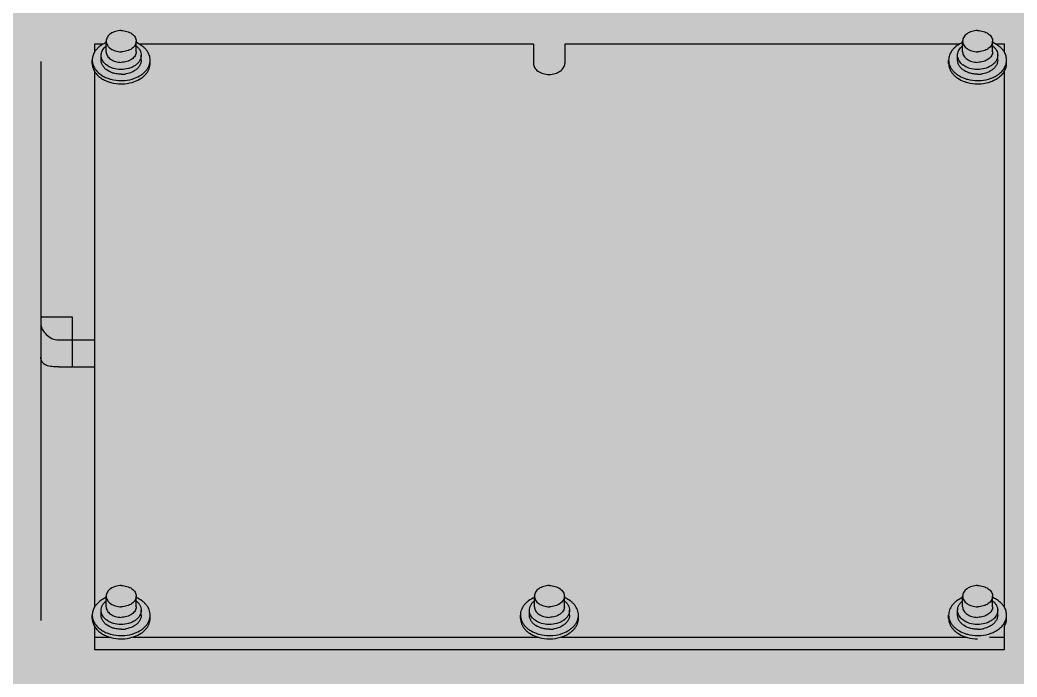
# Model space of a CAD drawing. Header units: millimetres. Extents: x -18489 to 17339, y -1599 to 10961.
# Drawn here: x -14620.48 to -14585.03, y 3066.96 to 3090.33 of the extents above; entities that cross this region are included whole.
import ezdxf

# ---------------------------------------------------------------- set-up
doc = ezdxf.new("R2010")
doc.units = ezdxf.units.MM
for name, color, linetype in [('188K-SM-03-F10-MECH-EQ-Y2257103$0$0 Xref', 8, 'Continuous'), ('188K-SM-03-F10-MECH-EQ-Y2257103$0$M-EQU-FOUNDATION', 8, 'Continuous'), ('188K-SM-03-F10-MECH-EQ-Y2257103$0$Micron CUP L10 HVAC EQU$0$M-MECH-EQU', 136, 'Continuous'), ('188K-SM-03-F10-MECH-EQ-Y2257103$0$Micron CUP L10 HVAC EQU$0$M-PHASE1 AREA', 252, 'Continuous')]:
    doc.layers.add(name, color=color, linetype=linetype)

# ---------------------------------------------------------------- blocks, each defined once
blk = doc.blocks.new('188K-SM-03-F10-MECH-EQ-Y2257103$0$Micron CUP L10 HVAC EQU$0$A$C0c53ceb0')
at = {"layer": '188K-SM-03-F10-MECH-EQ-Y2257103$0$Micron CUP L10 HVAC EQU$0$M-PHASE1 AREA'}
for p, q in [((15256.23178, 21720.51174), (15253.19667, 21720.51174)), ((15253.19667, 21720.51174), (15253.19667, 21717.62526)), ((15257.38326, 21717.82049), (15257.38326, 21721.58823)), ((15268.04003, 21717.82049), (15268.04003, 21721.58823)), ((15409.24228, 21720.51174), (15269.19151, 21720.51174)), ((15409.24228, 21720.51174), (15409.24228, 21713.69392)), ((15560.71103, 21720.51174), (15420.40652, 21720.51174)), ((15420.40652, 21720.51174), (15420.40652, 21713.69392)), ((15561.86251, 21717.82049), (15561.86251, 21721.58823)), ((15572.51928, 21717.82049), (15572.51928, 21721.58823)), ((15576.70587, 21720.51174), (15573.67076, 21720.51174)), ((15576.70587, 21717.62526), (15576.70587, 21720.51174)), ((15255.58175, 21714.86013), (15255.58175, 21716.56458)), ((15269.84153, 21714.86013), (15269.84153, 21716.56458)), ((15560.061, 21714.86013), (15560.061, 21716.56458)), ((15574.32078, 21714.86013), (15574.32078, 21716.56458)), ((15234.16671, 21714.41434), (15234.16671, 21515.61578)), ((15252.40375, 21713.69392), (15252.40375, 21714.86013)), ((15273.01953, 21713.69392), (15273.01953, 21714.86013)), ((15556.883, 21713.69392), (15556.883, 21714.86013)), ((15577.49878, 21713.69392), (15577.49878, 21714.86013)), ((15253.19667, 21710.9288), (15253.19667, 21520.26753)), ((15576.70587, 21520.26753), (15576.70587, 21710.9288)), ((15245.45782, 21623.44911), (15234.16671, 21623.44911)), ((15245.45782, 21605.72941), (15245.45782, 21623.44911)), ((15240.51003, 21615.32976), (15253.19667, 21615.32976)), ((15240.51003, 21605.72955), (15253.19667, 21605.72955)), ((15257.38326, 21520.46276), (15257.38326, 21524.2305)), ((15268.04003, 21520.46276), (15268.04003, 21524.2305)), ((15409.62288, 21520.46276), (15409.62288, 21524.2305)), ((15420.27965, 21520.46276), (15420.27965, 21524.2305)), ((15561.86251, 21520.46276), (15561.86251, 21524.2305)), ((15572.51928, 21520.46276), (15572.51928, 21524.2305)), ((15252.40375, 21516.33619), (15252.40375, 21517.5024)), ((15255.58175, 21517.5024), (15255.58175, 21519.20685)), ((15269.84153, 21517.5024), (15269.84153, 21519.20685)), ((15273.01953, 21516.33619), (15273.01953, 21517.5024)), ((15404.64338, 21516.33619), (15404.64338, 21517.5024)), ((15407.82138, 21517.5024), (15407.82138, 21519.20685)), ((15422.08116, 21517.5024), (15422.08116, 21519.20685)), ((15425.25916, 21516.33619), (15425.25916, 21517.5024)), ((15556.883, 21516.33619), (15556.883, 21517.5024)), ((15560.061, 21517.5024), (15560.061, 21519.20685)), ((15574.32078, 21517.5024), (15574.32078, 21519.20685)), ((15577.49878, 21516.33619), (15577.49878, 21517.5024)), ((15253.19667, 21513.57107), (15253.19667, 21505.21239)), ((15576.70587, 21505.21239), (15576.70587, 21513.57107)), ((15253.19667, 21509.6978), (15258.46102, 21509.6978)), ((15266.96227, 21509.6978), (15410.70064, 21509.6978)), ((15419.20189, 21509.6978), (15562.94027, 21509.6978)), ((15571.44152, 21509.6978), (15576.70587, 21509.6978)), ((15253.19667, 21505.21239), (15576.70587, 21505.21239))]:
    blk.add_line(p, q, dxfattribs=at)
for centre, radius, start, end in [((15261.89483, 21710.5293), 11.4928, 113.1588691, 116.1903204), ((15261.01761, 21715.33503), 5.84634, 128.528757, 133.6162458), ((15264.26386, 21715.16578), 6.06708, 49.7708212, 51.4191546), ((15263.51735, 21710.50269), 11.52164, 64.948865, 66.842348), ((15566.37407, 21710.5293), 11.4928, 113.1588691, 116.1903204), ((15565.49686, 21715.33503), 5.84634, 128.528757, 133.6162458), ((15568.74311, 21715.16578), 6.06708, 49.7708212, 51.4191546), ((15567.9966, 21710.50269), 11.52164, 64.948865, 66.842348), ((15260.78263, 21717.54479), 5.50374, 222.7749544, 226.8486984), ((15261.13143, 21717.92581), 6.02027, 226.9069085, 232.4938278), ((15264.18588, 21718.06039), 6.19155, 307.5258068, 308.9357053), ((15565.26188, 21717.54479), 5.50374, 222.7749544, 226.8486984), ((15565.61068, 21717.92581), 6.02027, 226.9069085, 232.4938278), ((15568.66513, 21718.06039), 6.19155, 307.5258068, 308.9357053), ((15262.71288, 21719.84892), 10.03038, 269.9929258, 276.1678883), ((15262.72994, 21719.68053), 9.86114, 276.1744783, 277.1800614), ((15262.74707, 21719.5528), 9.73227, 277.1739976, 280.0449696), ((15567.19213, 21719.84892), 10.03038, 269.9929258, 276.1678883), ((15567.20919, 21719.68053), 9.86114, 276.1744783, 277.1800614), ((15567.22632, 21719.5528), 9.73227, 277.1739976, 280.0449696), ((15260.78263, 21520.18706), 5.50374, 222.7749544, 226.8486984), ((15261.13143, 21520.56808), 6.02027, 226.9069085, 232.4938278), ((15264.18588, 21520.70266), 6.19155, 307.5258068, 308.9357053), ((15413.02225, 21520.18706), 5.50374, 222.7749544, 226.8486984), ((15413.37106, 21520.56808), 6.02027, 226.9069085, 232.4938278), ((15416.42551, 21520.70266), 6.19155, 307.5258068, 308.9357053), ((15565.66812, 21520.64049), 6.11268, 229.0033146, 232.4800237), ((15568.75266, 21520.59278), 6.05109, 307.5022766, 311.014385), ((15262.71288, 21522.49119), 10.03038, 269.9929258, 276.1678883), ((15262.72994, 21522.3228), 9.86114, 276.1744783, 277.1800614), ((15262.74707, 21522.19507), 9.73227, 277.1739976, 280.0449696), ((15414.95251, 21522.49119), 10.03038, 269.9929258, 276.1678883), ((15414.96956, 21522.3228), 9.86114, 276.1744783, 277.1800614), ((15414.98669, 21522.19507), 9.73227, 277.1739976, 280.0449696), ((15567.20388, 21522.31504), 9.85425, 269.9245055, 281.54312)]:
    blk.add_arc(centre, radius, start, end, dxfattribs=at)
for points, knots in [([(15262.71164, 21725.35597), (15262.02526, 21725.35597), (15261.00163, 21725.21783), (15259.75605, 21724.75204), (15258.94412, 21724.2866), (15258.27314, 21723.71647), (15257.76921, 21723.06039), (15257.45506, 21722.34193), (15257.38327, 21721.83561), (15257.38327, 21721.58823)], [0, 0, 0, 0, 0.286788988, 0.423950674, 0.553971236, 0.675795026, 0.789521273, 0.896637404, 1, 1, 1, 1]), ([(15262.71164, 21725.35597), (15263.39802, 21725.35597), (15264.42165, 21725.21783), (15265.66723, 21724.75204), (15266.47916, 21724.2866), (15267.15015, 21723.71647), (15267.65407, 21723.06039), (15267.96822, 21722.34193), (15268.04001, 21721.83561), (15268.04001, 21721.58823)], [0, 0, 0, 0, 0.286788988, 0.423950674, 0.553971236, 0.675795026, 0.789521273, 0.896637404, 1, 1, 1, 1]), ([(15567.19089, 21725.35597), (15566.50451, 21725.35597), (15565.48088, 21725.21783), (15564.2353, 21724.75204), (15563.42337, 21724.2866), (15562.75239, 21723.71647), (15562.24846, 21723.06039), (15561.93431, 21722.34193), (15561.86252, 21721.83561), (15561.86252, 21721.58823)], [0, 0, 0, 0, 0.286788988, 0.423950674, 0.553971236, 0.675795026, 0.789521273, 0.896637404, 1, 1, 1, 1]), ([(15567.19089, 21725.35597), (15567.87727, 21725.35597), (15568.9009, 21725.21783), (15570.14648, 21724.75204), (15570.95841, 21724.2866), (15571.6294, 21723.71647), (15572.13332, 21723.06039), (15572.44747, 21722.34193), (15572.51926, 21721.83561), (15572.51926, 21721.58823)], [0, 0, 0, 0, 0.286788988, 0.423950674, 0.553971236, 0.675795026, 0.789521273, 0.896637404, 1, 1, 1, 1]), ([(15256.82243, 21720.84217), (15256.42737, 21720.6477), (15255.67662, 21720.22145), (15254.66846, 21719.4583), (15253.82275, 21718.59985), (15253.36873, 21717.95978), (15253.17754, 21717.63081)], [0, 0, 0, 0, 0.268332212, 0.524486576, 0.768135983, 1, 1, 1, 1]), ([(15255.58177, 21716.56458), (15255.58177, 21716.83323), (15255.64417, 21717.37897), (15255.9204, 21718.16938), (15256.36992, 21718.91542), (15256.76532, 21719.35852), (15256.98466, 21719.56764)], [0, 0, 0, 0, 0.236860265, 0.479513031, 0.732801805, 1, 1, 1, 1]), ([(15257.38327, 21721.58823), (15257.38327, 21721.34085), (15257.45506, 21720.83454), (15257.76921, 21720.11608), (15258.27314, 21719.45999), (15258.94412, 21718.88986), (15259.75605, 21718.42443), (15261.00163, 21717.95863), (15262.02526, 21717.82049), (15262.71164, 21717.82049)], [0, 0, 0, 0, 0.103362596, 0.210478727, 0.324204974, 0.446028764, 0.576049326, 0.713211012, 1, 1, 1, 1]), ([(15268.04001, 21721.58823), (15268.04001, 21721.34085), (15267.96822, 21720.83454), (15267.65407, 21720.11608), (15267.15015, 21719.45999), (15266.47916, 21718.88986), (15265.66723, 21718.42443), (15264.42165, 21717.95863), (15263.39802, 21717.82049), (15262.71164, 21717.82049)], [0, 0, 0, 0, 0.103362596, 0.210478727, 0.324204974, 0.446028764, 0.576049326, 0.713211012, 1, 1, 1, 1]), ([(15268.18227, 21719.7978), (15268.43921, 21719.58041), (15268.90406, 21719.11482), (15269.43732, 21718.31398), (15269.76679, 21717.45517), (15269.84152, 21716.85781), (15269.84152, 21716.56458)], [0, 0, 0, 0, 0.269574381, 0.523491077, 0.765138928, 1, 1, 1, 1]), ([(15273.01953, 21714.86013), (15273.01953, 21715.16017), (15272.96627, 21715.76598), (15272.72874, 21716.65652), (15272.33789, 21717.51819), (15271.8007, 21718.33739), (15271.12595, 21719.10226), (15270.03653, 21720.05297), (15269.07613, 21720.62253), (15268.39592, 21720.94049)], [0, 0, 0, 0, 0.11174478, 0.225149291, 0.341705381, 0.462607147, 0.588678042, 0.720351669, 1, 1, 1, 1]), ([(15561.30168, 21720.84217), (15560.64869, 21720.52073), (15559.7285, 21719.95097), (15558.68771, 21719.01115), (15558.04383, 21718.25858), (15557.53183, 21717.45546), (15557.15967, 21716.61291), (15556.93366, 21715.74361), (15556.883, 21715.15284), (15556.883, 21714.86013)], [0, 0, 0, 0, 0.278914809, 0.410341784, 0.53631175, 0.65727955, 0.774063787, 0.887825769, 1, 1, 1, 1]), ([(15560.06102, 21716.56458), (15560.06102, 21716.83323), (15560.12342, 21717.37897), (15560.39965, 21718.16938), (15560.84917, 21718.91542), (15561.24457, 21719.35852), (15561.46391, 21719.56764)], [0, 0, 0, 0, 0.236860265, 0.479513031, 0.732801805, 1, 1, 1, 1]), ([(15561.86252, 21721.58823), (15561.86252, 21721.34085), (15561.93431, 21720.83454), (15562.24846, 21720.11608), (15562.75239, 21719.45999), (15563.42337, 21718.88986), (15564.2353, 21718.42443), (15565.48088, 21717.95863), (15566.50451, 21717.82049), (15567.19089, 21717.82049)], [0, 0, 0, 0, 0.103362596, 0.210478727, 0.324204974, 0.446028764, 0.576049326, 0.713211012, 1, 1, 1, 1]), ([(15572.51926, 21721.58823), (15572.51926, 21721.34085), (15572.44747, 21720.83454), (15572.13332, 21720.11608), (15571.6294, 21719.45999), (15570.95841, 21718.88986), (15570.14648, 21718.42443), (15568.9009, 21717.95863), (15567.87727, 21717.82049), (15567.19089, 21717.82049)], [0, 0, 0, 0, 0.103362596, 0.210478727, 0.324204974, 0.446028764, 0.576049326, 0.713211012, 1, 1, 1, 1]), ([(15572.66152, 21719.7978), (15572.91846, 21719.58041), (15573.38331, 21719.11482), (15573.91657, 21718.31398), (15574.24604, 21717.45517), (15574.32077, 21716.85781), (15574.32077, 21716.56458)], [0, 0, 0, 0, 0.269574381, 0.523491077, 0.765138928, 1, 1, 1, 1]), ([(15576.72499, 21717.63081), (15576.5256, 21717.9739), (15576.04875, 21718.64065), (15575.15575, 21719.5293), (15574.08838, 21720.31292), (15573.29341, 21720.74498), (15572.87517, 21720.94049)], [0, 0, 0, 0, 0.231166026, 0.474613239, 0.731045203, 1, 1, 1, 1]), ([(15253.17754, 21717.63081), (15253.05209, 21717.41496), (15252.8293, 21716.97329), (15252.58471, 21716.28072), (15252.4368, 21715.57409), (15252.40375, 21715.09716), (15252.40375, 21714.86013)], [0, 0, 0, 0, 0.257512723, 0.508724866, 0.755506666, 1, 1, 1, 1]), ([(15256.74274, 21713.80709), (15256.55952, 21714.00539), (15256.23037, 21714.42141), (15255.85956, 21715.10806), (15255.63281, 21715.82756), (15255.58177, 21716.32102), (15255.58177, 21716.56458)], [0, 0, 0, 0, 0.264767003, 0.517467871, 0.761153089, 1, 1, 1, 1]), ([(15257.38327, 21717.82049), (15257.38327, 21717.57311), (15257.45506, 21717.0668), (15257.76921, 21716.34834), (15258.27314, 21715.69225), (15258.94412, 21715.12212), (15259.75605, 21714.65669), (15261.00163, 21714.1909), (15262.02526, 21714.05276), (15262.71164, 21714.05276)], [0, 0, 0, 0, 0.103362596, 0.210478727, 0.324204974, 0.446028764, 0.576049326, 0.713211012, 1, 1, 1, 1]), ([(15268.04001, 21717.82049), (15268.04001, 21717.57311), (15267.96822, 21717.0668), (15267.65407, 21716.34834), (15267.15015, 21715.69225), (15266.47916, 21715.12212), (15265.66723, 21714.65669), (15264.42165, 21714.1909), (15263.39802, 21714.05276), (15262.71164, 21714.05276)], [0, 0, 0, 0, 0.103362596, 0.210478727, 0.324204974, 0.446028764, 0.576049326, 0.713211012, 1, 1, 1, 1]), ([(15269.84152, 21716.56458), (15269.84152, 21716.26173), (15269.76164, 21715.64406), (15269.41005, 21714.75882), (15268.8423, 21713.93753), (15268.34917, 21713.46424), (15268.07695, 21713.24428)], [0, 0, 0, 0, 0.234069694, 0.475329886, 0.729505668, 1, 1, 1, 1]), ([(15561.22199, 21713.80709), (15561.03877, 21714.00539), (15560.70962, 21714.42141), (15560.33881, 21715.10806), (15560.11206, 21715.82756), (15560.06102, 21716.32102), (15560.06102, 21716.56458)], [0, 0, 0, 0, 0.264767003, 0.517467871, 0.761153089, 1, 1, 1, 1]), ([(15561.86252, 21717.82049), (15561.86252, 21717.57311), (15561.93431, 21717.0668), (15562.24846, 21716.34834), (15562.75239, 21715.69225), (15563.42337, 21715.12212), (15564.2353, 21714.65669), (15565.48088, 21714.1909), (15566.50451, 21714.05276), (15567.19089, 21714.05276)], [0, 0, 0, 0, 0.103362596, 0.210478727, 0.324204974, 0.446028764, 0.576049326, 0.713211012, 1, 1, 1, 1]), ([(15572.51926, 21717.82049), (15572.51926, 21717.57311), (15572.44747, 21717.0668), (15572.13332, 21716.34834), (15571.6294, 21715.69225), (15570.95841, 21715.12212), (15570.14648, 21714.65669), (15568.9009, 21714.1909), (15567.87727, 21714.05276), (15567.19089, 21714.05276)], [0, 0, 0, 0, 0.103362596, 0.210478727, 0.324204974, 0.446028764, 0.576049326, 0.713211012, 1, 1, 1, 1]), ([(15574.32077, 21716.56458), (15574.32077, 21716.26173), (15574.24089, 21715.64406), (15573.8893, 21714.75882), (15573.32155, 21713.93753), (15572.82842, 21713.46424), (15572.5562, 21713.24428)], [0, 0, 0, 0, 0.234069694, 0.475329886, 0.729505668, 1, 1, 1, 1]), ([(15577.49878, 21714.86013), (15577.49878, 21715.09716), (15577.46573, 21715.57409), (15577.31783, 21716.28072), (15577.07323, 21716.97329), (15576.85044, 21717.41496), (15576.72499, 21717.63081)], [0, 0, 0, 0, 0.244493334, 0.491275134, 0.742487277, 1, 1, 1, 1]), ([(15252.40375, 21714.86013), (15252.40375, 21714.62309), (15252.4368, 21714.14617), (15252.58471, 21713.43953), (15252.8293, 21712.74697), (15253.05209, 21712.30529), (15253.17754, 21712.08944)], [0, 0, 0, 0, 0.244493334, 0.491275134, 0.742487277, 1, 1, 1, 1]), ([(15252.40375, 21713.69392), (15252.40375, 21713.45689), (15252.4368, 21712.97996), (15252.58471, 21712.27333), (15252.8293, 21711.58076), (15253.05209, 21711.13909), (15253.17754, 21710.92324)], [0, 0, 0, 0, 0.244493334, 0.491275134, 0.742487277, 1, 1, 1, 1]), ([(15257.93812, 21711.11522), (15257.58192, 21711.34225), (15256.93228, 21711.84496), (15256.17001, 21712.76296), (15255.6916, 21713.78251), (15255.58177, 21714.5071), (15255.58177, 21714.86013)], [0, 0, 0, 0, 0.27510598, 0.530746196, 0.770079369, 1, 1, 1, 1]), ([(15259.32343, 21712.12863), (15259.15191, 21712.19413), (15258.49918, 21712.46813), (15257.88182, 21712.83061), (15257.46601, 21713.15)], [0, 0, 0, 0, 0.259357224, 1, 1, 1, 1]), ([(15267.95727, 21713.15), (15267.82202, 21713.04611), (15267.24306, 21712.63776), (15266.60193, 21712.32037), (15266.09986, 21712.12863)], [0, 0, 0, 0, 0.24089007, 1, 1, 1, 1]), ([(15267.48043, 21708.39828), (15268.27931, 21708.69307), (15269.41659, 21709.2511), (15270.7228, 21710.2378), (15271.53656, 21711.05003), (15272.18794, 21711.93481), (15272.664, 21712.87676), (15272.95428, 21713.85796), (15273.01953, 21714.52864), (15273.01953, 21714.86013)], [0, 0, 0, 0, 0.282453329, 0.415182561, 0.541745185, 0.662447936, 0.77810747, 0.890044774, 1, 1, 1, 1]), ([(15267.48043, 21707.23207), (15268.27931, 21707.52686), (15269.41659, 21708.0849), (15270.7228, 21709.0716), (15271.53656, 21709.88383), (15272.18794, 21710.76861), (15272.664, 21711.71056), (15272.95428, 21712.69175), (15273.01953, 21713.36243), (15273.01953, 21713.69392)], [0, 0, 0, 0, 0.282453329, 0.415182561, 0.541745185, 0.662447936, 0.77810747, 0.890044774, 1, 1, 1, 1]), ([(15269.84152, 21714.86013), (15269.84152, 21714.5071), (15269.73169, 21713.78251), (15269.25327, 21712.76296), (15268.491, 21711.84496), (15267.84137, 21711.34225), (15267.48516, 21711.11522)], [0, 0, 0, 0, 0.229920631, 0.469253804, 0.72489402, 1, 1, 1, 1]), ([(15409.24228, 21713.69392), (15409.24228, 21713.17082), (15409.58197, 21712.04728), (15410.8827, 21710.76104), (15412.71101, 21709.93477), (15414.8244, 21709.64928), (15416.93779, 21709.93477), (15418.7661, 21710.76104), (15420.06683, 21712.04728), (15420.40652, 21713.17082), (15420.40652, 21713.69392)], [0, 0, 0, 0, 0.104746837, 0.222329114, 0.356016419, 0.5, 0.643983581, 0.777670886, 0.895253162, 1, 1, 1, 1]), ([(15556.883, 21714.86013), (15556.883, 21714.52864), (15556.94825, 21713.85796), (15557.23853, 21712.87676), (15557.7146, 21711.93481), (15558.36597, 21711.05003), (15559.17974, 21710.2378), (15560.48594, 21709.2511), (15561.62322, 21708.69307), (15562.4221, 21708.39828)], [0, 0, 0, 0, 0.109955226, 0.22189253, 0.337552064, 0.458254815, 0.584817439, 0.717546671, 1, 1, 1, 1]), ([(15556.883, 21713.69392), (15556.883, 21713.36243), (15556.94825, 21712.69175), (15557.23853, 21711.71056), (15557.7146, 21710.76861), (15558.36597, 21709.88383), (15559.17974, 21709.0716), (15560.48594, 21708.0849), (15561.62322, 21707.52686), (15562.4221, 21707.23207)], [0, 0, 0, 0, 0.109955226, 0.22189253, 0.337552064, 0.458254815, 0.584817439, 0.717546671, 1, 1, 1, 1]), ([(15562.41737, 21711.11522), (15562.06117, 21711.34225), (15561.41153, 21711.84496), (15560.64926, 21712.76296), (15560.17085, 21713.78251), (15560.06102, 21714.5071), (15560.06102, 21714.86013)], [0, 0, 0, 0, 0.27510598, 0.530746196, 0.770079369, 1, 1, 1, 1]), ([(15563.80268, 21712.12863), (15563.63116, 21712.19413), (15562.97843, 21712.46813), (15562.36107, 21712.83061), (15561.94526, 21713.15)], [0, 0, 0, 0, 0.259357224, 1, 1, 1, 1]), ([(15572.43652, 21713.15), (15572.30127, 21713.04611), (15571.72231, 21712.63776), (15571.08118, 21712.32037), (15570.5791, 21712.12863)], [0, 0, 0, 0, 0.24089007, 1, 1, 1, 1]), ([(15574.32077, 21714.86013), (15574.32077, 21714.5071), (15574.21094, 21713.78251), (15573.73252, 21712.76296), (15572.97025, 21711.84496), (15572.32062, 21711.34225), (15571.96441, 21711.11522)], [0, 0, 0, 0, 0.229920631, 0.469253804, 0.72489402, 1, 1, 1, 1]), ([(15576.72499, 21712.08944), (15576.85044, 21712.30529), (15577.07323, 21712.74697), (15577.31783, 21713.43953), (15577.46573, 21714.14617), (15577.49878, 21714.62309), (15577.49878, 21714.86013)], [0, 0, 0, 0, 0.257512723, 0.508724866, 0.755506666, 1, 1, 1, 1]), ([(15576.72499, 21710.92324), (15576.85044, 21711.13909), (15577.07323, 21711.58076), (15577.31783, 21712.27333), (15577.46573, 21712.97996), (15577.49878, 21713.45689), (15577.49878, 21713.69392)], [0, 0, 0, 0, 0.257512723, 0.508724866, 0.755506666, 1, 1, 1, 1]), ([(15253.17754, 21712.08944), (15253.41232, 21711.68547), (15253.99088, 21710.90444), (15255.09666, 21709.89282), (15256.42998, 21709.03447), (15257.42195, 21708.59049), (15257.94285, 21708.39828)], [0, 0, 0, 0, 0.228329103, 0.471045062, 0.728675928, 1, 1, 1, 1]), ([(15253.17754, 21710.92324), (15253.41232, 21710.51926), (15253.99088, 21709.73823), (15255.09666, 21708.72661), (15256.42998, 21707.86826), (15257.42195, 21707.42429), (15257.94285, 21707.23207)], [0, 0, 0, 0, 0.228329103, 0.471045062, 0.728675928, 1, 1, 1, 1]), ([(15260.47811, 21710.0723), (15260.24614, 21710.1264), (15259.36115, 21710.36872), (15258.51108, 21710.75005), (15257.93812, 21711.11522)], [0, 0, 0, 0, 0.25958004, 1, 1, 1, 1]), ([(15262.71164, 21711.52299), (15262.41792, 21711.52299), (15261.26803, 21711.57311), (15260.1241, 21711.82286), (15259.32343, 21712.12863)], [0, 0, 0, 0, 0.255236185, 1, 1, 1, 1]), ([(15262.71164, 21709.81854), (15262.52253, 21709.81854), (15261.7725, 21709.83967), (15261.02454, 21709.94484), (15260.47811, 21710.0723)], [0, 0, 0, 0, 0.252084477, 1, 1, 1, 1]), ([(15266.09986, 21712.12863), (15265.83754, 21712.02846), (15264.7423, 21711.67163), (15263.58175, 21711.52299), (15262.71164, 21711.52299)], [0, 0, 0, 0, 0.243974103, 1, 1, 1, 1]), ([(15267.48516, 21711.11522), (15267.26577, 21710.9754), (15266.31628, 21710.44311), (15265.25877, 21710.11398), (15264.44458, 21709.96972)], [0, 0, 0, 0, 0.239330495, 1, 1, 1, 1]), ([(15564.95736, 21710.0723), (15564.72539, 21710.1264), (15563.8404, 21710.36872), (15562.99032, 21710.75005), (15562.41737, 21711.11522)], [0, 0, 0, 0, 0.25958004, 1, 1, 1, 1]), ([(15567.19089, 21711.52299), (15566.89717, 21711.52299), (15565.74728, 21711.57311), (15564.60335, 21711.82286), (15563.80268, 21712.12863)], [0, 0, 0, 0, 0.255236185, 1, 1, 1, 1]), ([(15567.19089, 21709.81854), (15567.00178, 21709.81854), (15566.25175, 21709.83967), (15565.50379, 21709.94484), (15564.95736, 21710.0723)], [0, 0, 0, 0, 0.252084477, 1, 1, 1, 1]), ([(15570.5791, 21712.12863), (15570.31679, 21712.02846), (15569.22155, 21711.67163), (15568.061, 21711.52299), (15567.19089, 21711.52299)], [0, 0, 0, 0, 0.243974103, 1, 1, 1, 1]), ([(15571.96441, 21711.11522), (15571.74502, 21710.9754), (15570.79553, 21710.44311), (15569.73802, 21710.11398), (15568.92383, 21709.96972)], [0, 0, 0, 0, 0.239330495, 1, 1, 1, 1]), ([(15571.95968, 21708.39828), (15572.48058, 21708.59049), (15573.47255, 21709.03447), (15574.80588, 21709.89282), (15575.91166, 21710.90444), (15576.49021, 21711.68547), (15576.72499, 21712.08944)], [0, 0, 0, 0, 0.271324072, 0.528954938, 0.771670897, 1, 1, 1, 1]), ([(15571.95968, 21707.23207), (15572.48058, 21707.42429), (15573.47255, 21707.86826), (15574.80588, 21708.72661), (15575.91166, 21709.73823), (15576.49021, 21710.51926), (15576.72499, 21710.92324)], [0, 0, 0, 0, 0.271324072, 0.528954938, 0.771670897, 1, 1, 1, 1]), ([(15257.94285, 21708.39828), (15258.31371, 21708.26143), (15259.85813, 21707.77451), (15261.48888, 21707.57135), (15262.71164, 21707.57135)], [0, 0, 0, 0, 0.244303598, 1, 1, 1, 1]), ([(15257.94285, 21707.23207), (15258.31371, 21707.09522), (15259.85813, 21706.6083), (15261.48888, 21706.40514), (15262.71164, 21706.40514)], [0, 0, 0, 0, 0.244303598, 1, 1, 1, 1]), ([(15262.71164, 21707.57135), (15263.12415, 21707.57135), (15264.74091, 21707.63979), (15266.34955, 21707.98097), (15267.48043, 21708.39828)], [0, 0, 0, 0, 0.254957247, 1, 1, 1, 1]), ([(15262.71164, 21706.40514), (15263.12415, 21706.40514), (15264.74091, 21706.47359), (15266.34955, 21706.81476), (15267.48043, 21707.23207)], [0, 0, 0, 0, 0.254957247, 1, 1, 1, 1]), ([(15562.4221, 21708.39828), (15562.79296, 21708.26143), (15564.33738, 21707.77451), (15565.96813, 21707.57135), (15567.19089, 21707.57135)], [0, 0, 0, 0, 0.244303598, 1, 1, 1, 1]), ([(15562.4221, 21707.23207), (15562.79296, 21707.09522), (15564.33738, 21706.6083), (15565.96813, 21706.40514), (15567.19089, 21706.40514)], [0, 0, 0, 0, 0.244303598, 1, 1, 1, 1]), ([(15567.19089, 21707.57135), (15567.60339, 21707.57135), (15569.22016, 21707.63979), (15570.8288, 21707.98097), (15571.95968, 21708.39828)], [0, 0, 0, 0, 0.254957247, 1, 1, 1, 1]), ([(15567.19089, 21706.40514), (15567.60339, 21706.40514), (15569.22016, 21706.47359), (15570.8288, 21706.81476), (15571.95968, 21707.23207)], [0, 0, 0, 0, 0.254957247, 1, 1, 1, 1]), ([(15234.16671, 21620.79978), (15234.16671, 21620.21662), (15234.66239, 21618.90399), (15236.0167, 21617.20428), (15237.99995, 21615.75483), (15239.67284, 21615.32976), (15240.51003, 21615.32976)], [0, 0, 0, 0, 0.194431003, 0.446315186, 0.720873, 1, 1, 1, 1]), ([(15240.51003, 21605.72955), (15239.69423, 21605.72955), (15238.18648, 21605.78158), (15236.10218, 21606.15004), (15234.45259, 21607.32201), (15234.16671, 21608.60643), (15234.16671, 21609.23033)], [0, 0, 0, 0, 0.300006288, 0.55471551, 0.770561951, 1, 1, 1, 1]), ([(15262.71164, 21527.99824), (15262.02526, 21527.99824), (15261.00163, 21527.8601), (15259.75605, 21527.39431), (15258.94412, 21526.92887), (15258.27314, 21526.35874), (15257.76921, 21525.70266), (15257.45506, 21524.9842), (15257.38327, 21524.47788), (15257.38327, 21524.2305)], [0, 0, 0, 0, 0.286788988, 0.423950674, 0.553971236, 0.675795026, 0.789521273, 0.896637404, 1, 1, 1, 1]), ([(15262.71164, 21527.99824), (15263.39802, 21527.99824), (15264.42165, 21527.8601), (15265.66723, 21527.39431), (15266.47916, 21526.92887), (15267.15015, 21526.35874), (15267.65407, 21525.70266), (15267.96822, 21524.9842), (15268.04001, 21524.47788), (15268.04001, 21524.2305)], [0, 0, 0, 0, 0.286788988, 0.423950674, 0.553971236, 0.675795026, 0.789521273, 0.896637404, 1, 1, 1, 1]), ([(15414.95127, 21527.99824), (15414.26489, 21527.99824), (15413.24126, 21527.8601), (15411.99568, 21527.39431), (15411.18375, 21526.92887), (15410.51276, 21526.35874), (15410.00884, 21525.70266), (15409.69469, 21524.9842), (15409.6229, 21524.47788), (15409.6229, 21524.2305)], [0, 0, 0, 0, 0.286788988, 0.423950674, 0.553971236, 0.675795026, 0.789521273, 0.896637404, 1, 1, 1, 1]), ([(15414.95127, 21527.99824), (15415.63765, 21527.99824), (15416.66128, 21527.8601), (15417.90686, 21527.39431), (15418.71879, 21526.92887), (15419.38977, 21526.35874), (15419.8937, 21525.70266), (15420.20785, 21524.9842), (15420.27964, 21524.47788), (15420.27964, 21524.2305)], [0, 0, 0, 0, 0.286788988, 0.423950674, 0.553971236, 0.675795026, 0.789521273, 0.896637404, 1, 1, 1, 1]), ([(15567.19089, 21527.99824), (15566.50451, 21527.99824), (15565.48088, 21527.8601), (15564.2353, 21527.39431), (15563.42337, 21526.92887), (15562.75239, 21526.35874), (15562.24846, 21525.70266), (15561.93431, 21524.9842), (15561.86252, 21524.47788), (15561.86252, 21524.2305)], [0, 0, 0, 0, 0.286788988, 0.423950674, 0.553971236, 0.675795026, 0.789521273, 0.896637404, 1, 1, 1, 1]), ([(15567.19089, 21527.99824), (15567.87727, 21527.99824), (15568.9009, 21527.8601), (15570.14648, 21527.39431), (15570.95841, 21526.92887), (15571.6294, 21526.35874), (15572.13332, 21525.70266), (15572.44747, 21524.9842), (15572.51926, 21524.47788), (15572.51926, 21524.2305)], [0, 0, 0, 0, 0.286788988, 0.423950674, 0.553971236, 0.675795026, 0.789521273, 0.896637404, 1, 1, 1, 1]), ([(15257.37491, 21523.73826), (15256.91749, 21523.54253), (15256.04762, 21523.10331), (15254.87953, 21522.28822), (15253.90607, 21521.35069), (15253.39059, 21520.63967), (15253.17754, 21520.27308)], [0, 0, 0, 0, 0.269931631, 0.526826294, 0.769963352, 1, 1, 1, 1]), ([(15255.58177, 21519.20685), (15255.58177, 21519.51236), (15255.6631, 21520.13564), (15256.02091, 21521.02814), (15256.59835, 21521.85498), (15257.09939, 21522.33027), (15257.37588, 21522.55087)], [0, 0, 0, 0, 0.233850718, 0.475004706, 0.729253262, 1, 1, 1, 1]), ([(15257.38327, 21524.2305), (15257.38327, 21523.98312), (15257.45506, 21523.47681), (15257.76921, 21522.75835), (15258.27314, 21522.10226), (15258.94412, 21521.53213), (15259.75605, 21521.0667), (15261.00163, 21520.6009), (15262.02526, 21520.46276), (15262.71164, 21520.46276)], [0, 0, 0, 0, 0.103362596, 0.210478727, 0.324204974, 0.446028764, 0.576049326, 0.713211012, 1, 1, 1, 1]), ([(15268.04001, 21524.2305), (15268.04001, 21523.98312), (15267.96822, 21523.47681), (15267.65407, 21522.75835), (15267.15015, 21522.10226), (15266.47916, 21521.53213), (15265.66723, 21521.0667), (15264.42165, 21520.6009), (15263.39802, 21520.46276), (15262.71164, 21520.46276)], [0, 0, 0, 0, 0.103362596, 0.210478727, 0.324204974, 0.446028764, 0.576049326, 0.713211012, 1, 1, 1, 1]), ([(15268.04741, 21522.55087), (15268.3239, 21522.33027), (15268.82493, 21521.85498), (15269.40237, 21521.02814), (15269.76019, 21520.13564), (15269.84152, 21519.51236), (15269.84152, 21519.20685)], [0, 0, 0, 0, 0.270746738, 0.524995294, 0.766149282, 1, 1, 1, 1]), ([(15273.01953, 21517.5024), (15273.01953, 21517.8146), (15272.96178, 21518.44547), (15272.70449, 21519.37117), (15272.28162, 21520.26425), (15271.70141, 21521.1095), (15270.9741, 21521.89377), (15269.80228, 21522.86049), (15268.77422, 21523.42768), (15268.04837, 21523.73826)], [0, 0, 0, 0, 0.111041272, 0.223864441, 0.340057107, 0.460865279, 0.587115231, 0.719198405, 1, 1, 1, 1]), ([(15409.61454, 21523.73826), (15408.88869, 21523.42768), (15407.86063, 21522.86049), (15406.68881, 21521.89377), (15405.9615, 21521.1095), (15405.38129, 21520.26425), (15404.95842, 21519.37117), (15404.70113, 21518.44547), (15404.64338, 21517.8146), (15404.64338, 21517.5024)], [0, 0, 0, 0, 0.280801595, 0.412884769, 0.539134721, 0.659942893, 0.776135559, 0.888958728, 1, 1, 1, 1]), ([(15407.82139, 21519.20685), (15407.82139, 21519.51236), (15407.90272, 21520.13564), (15408.26054, 21521.02814), (15408.83798, 21521.85498), (15409.33901, 21522.33027), (15409.6155, 21522.55087)], [0, 0, 0, 0, 0.233850718, 0.475004706, 0.729253262, 1, 1, 1, 1]), ([(15409.6229, 21524.2305), (15409.6229, 21523.98312), (15409.69469, 21523.47681), (15410.00884, 21522.75835), (15410.51276, 21522.10226), (15411.18375, 21521.53213), (15411.99568, 21521.0667), (15413.24126, 21520.6009), (15414.26489, 21520.46276), (15414.95127, 21520.46276)], [0, 0, 0, 0, 0.103362596, 0.210478727, 0.324204974, 0.446028764, 0.576049326, 0.713211012, 1, 1, 1, 1]), ([(15420.27964, 21524.2305), (15420.27964, 21523.98312), (15420.20785, 21523.47681), (15419.8937, 21522.75835), (15419.38977, 21522.10226), (15418.71879, 21521.53213), (15417.90686, 21521.0667), (15416.66128, 21520.6009), (15415.63765, 21520.46276), (15414.95127, 21520.46276)], [0, 0, 0, 0, 0.103362596, 0.210478727, 0.324204974, 0.446028764, 0.576049326, 0.713211012, 1, 1, 1, 1]), ([(15420.28703, 21522.55087), (15420.56352, 21522.33027), (15421.06456, 21521.85498), (15421.642, 21521.02814), (15421.99981, 21520.13564), (15422.08114, 21519.51236), (15422.08114, 21519.20685)], [0, 0, 0, 0, 0.270746738, 0.524995294, 0.766149282, 1, 1, 1, 1]), ([(15425.25916, 21517.5024), (15425.25916, 21517.8146), (15425.20141, 21518.44547), (15424.94411, 21519.37117), (15424.52125, 21520.26425), (15423.94104, 21521.1095), (15423.21373, 21521.89377), (15422.0419, 21522.86049), (15421.01384, 21523.42768), (15420.288, 21523.73826)], [0, 0, 0, 0, 0.111041272, 0.223864441, 0.340057107, 0.460865279, 0.587115231, 0.719198405, 1, 1, 1, 1]), ([(15561.85416, 21523.73826), (15561.12832, 21523.42768), (15560.10026, 21522.86049), (15558.92843, 21521.89377), (15558.20112, 21521.1095), (15557.62091, 21520.26425), (15557.19805, 21519.37117), (15556.94075, 21518.44547), (15556.883, 21517.8146), (15556.883, 21517.5024)], [0, 0, 0, 0, 0.280801595, 0.412884769, 0.539134721, 0.659942893, 0.776135559, 0.888958728, 1, 1, 1, 1]), ([(15560.06102, 21519.20685), (15560.06102, 21519.51236), (15560.14235, 21520.13564), (15560.50016, 21521.02814), (15561.0776, 21521.85498), (15561.57864, 21522.33027), (15561.85513, 21522.55087)], [0, 0, 0, 0, 0.233850718, 0.475004706, 0.729253262, 1, 1, 1, 1]), ([(15561.86252, 21524.2305), (15561.86252, 21523.98312), (15561.93431, 21523.47681), (15562.24846, 21522.75835), (15562.75239, 21522.10226), (15563.42337, 21521.53213), (15564.2353, 21521.0667), (15565.48088, 21520.6009), (15566.50451, 21520.46276), (15567.19089, 21520.46276)], [0, 0, 0, 0, 0.103362596, 0.210478727, 0.324204974, 0.446028764, 0.576049326, 0.713211012, 1, 1, 1, 1]), ([(15572.51926, 21524.2305), (15572.51926, 21523.98312), (15572.44747, 21523.47681), (15572.13332, 21522.75835), (15571.6294, 21522.10226), (15570.95841, 21521.53213), (15570.14648, 21521.0667), (15568.9009, 21520.6009), (15567.87727, 21520.46276), (15567.19089, 21520.46276)], [0, 0, 0, 0, 0.103362596, 0.210478727, 0.324204974, 0.446028764, 0.576049326, 0.713211012, 1, 1, 1, 1]), ([(15572.52666, 21522.55087), (15572.80315, 21522.33027), (15573.30418, 21521.85498), (15573.88162, 21521.02814), (15574.23944, 21520.13564), (15574.32077, 21519.51236), (15574.32077, 21519.20685)], [0, 0, 0, 0, 0.270746738, 0.524995294, 0.766149282, 1, 1, 1, 1]), ([(15576.72499, 21520.27308), (15576.51194, 21520.63967), (15575.99647, 21521.35069), (15575.023, 21522.28822), (15573.85492, 21523.10331), (15572.98504, 21523.54253), (15572.52762, 21523.73826)], [0, 0, 0, 0, 0.230036648, 0.473173706, 0.730068369, 1, 1, 1, 1]), ([(15253.17754, 21520.27308), (15253.05209, 21520.05723), (15252.8293, 21519.61556), (15252.58471, 21518.92299), (15252.4368, 21518.21636), (15252.40375, 21517.73943), (15252.40375, 21517.5024)], [0, 0, 0, 0, 0.257512723, 0.508724866, 0.755506666, 1, 1, 1, 1]), ([(15252.40375, 21517.5024), (15252.40375, 21517.26536), (15252.4368, 21516.78844), (15252.58471, 21516.0818), (15252.8293, 21515.38924), (15253.05209, 21514.94756), (15253.17754, 21514.73171)], [0, 0, 0, 0, 0.244493334, 0.491275134, 0.742487277, 1, 1, 1, 1]), ([(15256.74274, 21516.44936), (15256.55952, 21516.64766), (15256.23037, 21517.06368), (15255.85956, 21517.75033), (15255.63281, 21518.46983), (15255.58177, 21518.96329), (15255.58177, 21519.20685)], [0, 0, 0, 0, 0.264767003, 0.517467871, 0.761153089, 1, 1, 1, 1]), ([(15257.93812, 21513.75749), (15257.58192, 21513.98452), (15256.93228, 21514.48723), (15256.17001, 21515.40523), (15255.6916, 21516.42478), (15255.58177, 21517.14938), (15255.58177, 21517.5024)], [0, 0, 0, 0, 0.27510598, 0.530746196, 0.770079369, 1, 1, 1, 1]), ([(15257.38327, 21520.46276), (15257.38327, 21520.21538), (15257.45506, 21519.70907), (15257.76921, 21518.99061), (15258.27314, 21518.33452), (15258.94412, 21517.76439), (15259.75605, 21517.29896), (15261.00163, 21516.83317), (15262.02526, 21516.69503), (15262.71164, 21516.69503)], [0, 0, 0, 0, 0.103362596, 0.210478727, 0.324204974, 0.446028764, 0.576049326, 0.713211012, 1, 1, 1, 1]), ([(15268.04001, 21520.46276), (15268.04001, 21520.21538), (15267.96822, 21519.70907), (15267.65407, 21518.99061), (15267.15015, 21518.33452), (15266.47916, 21517.76439), (15265.66723, 21517.29896), (15264.42165, 21516.83317), (15263.39802, 21516.69503), (15262.71164, 21516.69503)], [0, 0, 0, 0, 0.103362596, 0.210478727, 0.324204974, 0.446028764, 0.576049326, 0.713211012, 1, 1, 1, 1]), ([(15267.48043, 21511.04055), (15268.27931, 21511.33534), (15269.41659, 21511.89337), (15270.7228, 21512.88007), (15271.53656, 21513.6923), (15272.18794, 21514.57708), (15272.664, 21515.51903), (15272.95428, 21516.50023), (15273.01953, 21517.17091), (15273.01953, 21517.5024)], [0, 0, 0, 0, 0.282453329, 0.415182561, 0.541745185, 0.662447936, 0.77810747, 0.890044774, 1, 1, 1, 1]), ([(15269.84152, 21517.5024), (15269.84152, 21517.14938), (15269.73169, 21516.42478), (15269.25327, 21515.40523), (15268.491, 21514.48723), (15267.84137, 21513.98452), (15267.48516, 21513.75749)], [0, 0, 0, 0, 0.229920631, 0.469253804, 0.72489402, 1, 1, 1, 1]), ([(15269.84152, 21519.20685), (15269.84152, 21518.904), (15269.76164, 21518.28633), (15269.41005, 21517.40109), (15268.8423, 21516.5798), (15268.34917, 21516.10651), (15268.07695, 21515.88655)], [0, 0, 0, 0, 0.234069694, 0.475329886, 0.729505668, 1, 1, 1, 1]), ([(15404.64338, 21517.5024), (15404.64338, 21517.17091), (15404.70863, 21516.50023), (15404.99891, 21515.51903), (15405.47497, 21514.57708), (15406.12635, 21513.6923), (15406.94011, 21512.88007), (15408.24632, 21511.89337), (15409.3836, 21511.33534), (15410.18248, 21511.04055)], [0, 0, 0, 0, 0.109955226, 0.22189253, 0.337552064, 0.458254815, 0.584817439, 0.717546671, 1, 1, 1, 1]), ([(15408.98236, 21516.44936), (15408.79914, 21516.64766), (15408.47, 21517.06368), (15408.09919, 21517.75033), (15407.87244, 21518.46983), (15407.82139, 21518.96329), (15407.82139, 21519.20685)], [0, 0, 0, 0, 0.264767003, 0.517467871, 0.761153089, 1, 1, 1, 1]), ([(15410.17775, 21513.75749), (15409.82154, 21513.98452), (15409.17191, 21514.48723), (15408.40964, 21515.40523), (15407.93122, 21516.42478), (15407.82139, 21517.14938), (15407.82139, 21517.5024)], [0, 0, 0, 0, 0.27510598, 0.530746196, 0.770079369, 1, 1, 1, 1]), ([(15409.6229, 21520.46276), (15409.6229, 21520.21538), (15409.69469, 21519.70907), (15410.00884, 21518.99061), (15410.51276, 21518.33452), (15411.18375, 21517.76439), (15411.99568, 21517.29896), (15413.24126, 21516.83317), (15414.26489, 21516.69503), (15414.95127, 21516.69503)], [0, 0, 0, 0, 0.103362596, 0.210478727, 0.324204974, 0.446028764, 0.576049326, 0.713211012, 1, 1, 1, 1]), ([(15420.27964, 21520.46276), (15420.27964, 21520.21538), (15420.20785, 21519.70907), (15419.8937, 21518.99061), (15419.38977, 21518.33452), (15418.71879, 21517.76439), (15417.90686, 21517.29896), (15416.66128, 21516.83317), (15415.63765, 21516.69503), (15414.95127, 21516.69503)], [0, 0, 0, 0, 0.103362596, 0.210478727, 0.324204974, 0.446028764, 0.576049326, 0.713211012, 1, 1, 1, 1]), ([(15419.72006, 21511.04055), (15420.51894, 21511.33534), (15421.65622, 21511.89337), (15422.96242, 21512.88007), (15423.77619, 21513.6923), (15424.42756, 21514.57708), (15424.90363, 21515.51903), (15425.19391, 21516.50023), (15425.25916, 21517.17091), (15425.25916, 21517.5024)], [0, 0, 0, 0, 0.282453329, 0.415182561, 0.541745185, 0.662447936, 0.77810747, 0.890044774, 1, 1, 1, 1]), ([(15422.08114, 21517.5024), (15422.08114, 21517.14938), (15421.97131, 21516.42478), (15421.4929, 21515.40523), (15420.73063, 21514.48723), (15420.08099, 21513.98452), (15419.72479, 21513.75749)], [0, 0, 0, 0, 0.229920631, 0.469253804, 0.72489402, 1, 1, 1, 1]), ([(15422.08114, 21519.20685), (15422.08114, 21518.904), (15422.00127, 21518.28633), (15421.64968, 21517.40109), (15421.08192, 21516.5798), (15420.5888, 21516.10651), (15420.31658, 21515.88655)], [0, 0, 0, 0, 0.234069694, 0.475329886, 0.729505668, 1, 1, 1, 1]), ([(15556.883, 21517.5024), (15556.883, 21517.17091), (15556.94825, 21516.50023), (15557.23853, 21515.51903), (15557.7146, 21514.57708), (15558.36597, 21513.6923), (15559.17974, 21512.88007), (15560.48594, 21511.89337), (15561.62322, 21511.33534), (15562.4221, 21511.04055)], [0, 0, 0, 0, 0.109955226, 0.22189253, 0.337552064, 0.458254815, 0.584817439, 0.717546671, 1, 1, 1, 1]), ([(15561.22199, 21516.44936), (15561.03877, 21516.64766), (15560.70962, 21517.06368), (15560.33881, 21517.75033), (15560.11206, 21518.46983), (15560.06102, 21518.96329), (15560.06102, 21519.20685)], [0, 0, 0, 0, 0.264767003, 0.517467871, 0.761153089, 1, 1, 1, 1]), ([(15562.41737, 21513.75749), (15562.06117, 21513.98452), (15561.41153, 21514.48723), (15560.64926, 21515.40523), (15560.17085, 21516.42478), (15560.06102, 21517.14938), (15560.06102, 21517.5024)], [0, 0, 0, 0, 0.27510598, 0.530746196, 0.770079369, 1, 1, 1, 1]), ([(15561.86252, 21520.46276), (15561.86252, 21520.21538), (15561.93431, 21519.70907), (15562.24846, 21518.99061), (15562.75239, 21518.33452), (15563.42337, 21517.76439), (15564.2353, 21517.29896), (15565.48088, 21516.83317), (15566.50451, 21516.69503), (15567.19089, 21516.69503)], [0, 0, 0, 0, 0.103362596, 0.210478727, 0.324204974, 0.446028764, 0.576049326, 0.713211012, 1, 1, 1, 1]), ([(15572.51926, 21520.46276), (15572.51926, 21520.21538), (15572.44747, 21519.70907), (15572.13332, 21518.99061), (15571.6294, 21518.33452), (15570.95841, 21517.76439), (15570.14648, 21517.29896), (15568.9009, 21516.83317), (15567.87727, 21516.69503), (15567.19089, 21516.69503)], [0, 0, 0, 0, 0.103362596, 0.210478727, 0.324204974, 0.446028764, 0.576049326, 0.713211012, 1, 1, 1, 1]), ([(15574.32077, 21517.5024), (15574.32077, 21517.14938), (15574.21094, 21516.42478), (15573.73252, 21515.40523), (15572.97025, 21514.48723), (15572.32062, 21513.98452), (15571.96441, 21513.75749)], [0, 0, 0, 0, 0.229920631, 0.469253804, 0.72489402, 1, 1, 1, 1]), ([(15574.32077, 21519.20685), (15574.32077, 21518.96329), (15574.26972, 21518.46983), (15574.04297, 21517.75033), (15573.67216, 21517.06368), (15573.34302, 21516.64766), (15573.1598, 21516.44936)], [0, 0, 0, 0, 0.238846911, 0.482532129, 0.735232997, 1, 1, 1, 1]), ([(15577.49878, 21517.5024), (15577.49878, 21517.73943), (15577.46573, 21518.21636), (15577.31783, 21518.92299), (15577.07323, 21519.61556), (15576.85044, 21520.05723), (15576.72499, 21520.27308)], [0, 0, 0, 0, 0.244493334, 0.491275134, 0.742487277, 1, 1, 1, 1]), ([(15576.72499, 21514.73171), (15576.85044, 21514.94756), (15577.07323, 21515.38924), (15577.31783, 21516.0818), (15577.46573, 21516.78844), (15577.49878, 21517.26536), (15577.49878, 21517.5024)], [0, 0, 0, 0, 0.257512723, 0.508724866, 0.755506666, 1, 1, 1, 1]), ([(15252.40375, 21516.33619), (15252.40375, 21516.09916), (15252.4368, 21515.62223), (15252.58471, 21514.9156), (15252.8293, 21514.22303), (15253.05209, 21513.78136), (15253.17754, 21513.56551)], [0, 0, 0, 0, 0.244493334, 0.491275134, 0.742487277, 1, 1, 1, 1]), ([(15253.17754, 21514.73171), (15253.41232, 21514.32774), (15253.99088, 21513.54671), (15255.09666, 21512.53509), (15256.42998, 21511.67674), (15257.42195, 21511.23276), (15257.94285, 21511.04055)], [0, 0, 0, 0, 0.228329103, 0.471045062, 0.728675928, 1, 1, 1, 1]), ([(15259.32343, 21514.7709), (15259.15191, 21514.8364), (15258.49918, 21515.1104), (15257.88182, 21515.47288), (15257.46601, 21515.79227)], [0, 0, 0, 0, 0.259357224, 1, 1, 1, 1]), ([(15262.71164, 21514.16526), (15262.41792, 21514.16526), (15261.26803, 21514.21538), (15260.1241, 21514.46513), (15259.32343, 21514.7709)], [0, 0, 0, 0, 0.255236185, 1, 1, 1, 1]), ([(15266.09986, 21514.7709), (15265.83754, 21514.67073), (15264.7423, 21514.3139), (15263.58175, 21514.16526), (15262.71164, 21514.16526)], [0, 0, 0, 0, 0.243974103, 1, 1, 1, 1]), ([(15267.95727, 21515.79227), (15267.82202, 21515.68838), (15267.24306, 21515.28003), (15266.60193, 21514.96264), (15266.09986, 21514.7709)], [0, 0, 0, 0, 0.24089007, 1, 1, 1, 1]), ([(15267.48043, 21509.87434), (15268.27931, 21510.16913), (15269.41659, 21510.72717), (15270.7228, 21511.71387), (15271.53656, 21512.5261), (15272.18794, 21513.41088), (15272.664, 21514.35283), (15272.95428, 21515.33402), (15273.01953, 21516.0047), (15273.01953, 21516.33619)], [0, 0, 0, 0, 0.282453329, 0.415182561, 0.541745185, 0.662447936, 0.77810747, 0.890044774, 1, 1, 1, 1]), ([(15404.64338, 21516.33619), (15404.64338, 21516.0047), (15404.70863, 21515.33402), (15404.99891, 21514.35283), (15405.47497, 21513.41088), (15406.12635, 21512.5261), (15406.94011, 21511.71387), (15408.24632, 21510.72717), (15409.3836, 21510.16913), (15410.18248, 21509.87434)], [0, 0, 0, 0, 0.109955226, 0.22189253, 0.337552064, 0.458254815, 0.584817439, 0.717546671, 1, 1, 1, 1]), ([(15411.56306, 21514.7709), (15411.39153, 21514.8364), (15410.7388, 21515.1104), (15410.12145, 21515.47288), (15409.70564, 21515.79227)], [0, 0, 0, 0, 0.259357224, 1, 1, 1, 1]), ([(15414.95127, 21514.16526), (15414.65754, 21514.16526), (15413.50765, 21514.21538), (15412.36372, 21514.46513), (15411.56306, 21514.7709)], [0, 0, 0, 0, 0.255236185, 1, 1, 1, 1]), ([(15418.33948, 21514.7709), (15418.07717, 21514.67073), (15416.98192, 21514.3139), (15415.82138, 21514.16526), (15414.95127, 21514.16526)], [0, 0, 0, 0, 0.243974103, 1, 1, 1, 1]), ([(15420.1969, 21515.79227), (15420.06164, 21515.68838), (15419.48268, 21515.28003), (15418.84156, 21514.96264), (15418.33948, 21514.7709)], [0, 0, 0, 0, 0.24089007, 1, 1, 1, 1]), ([(15419.72006, 21509.87434), (15420.51894, 21510.16913), (15421.65622, 21510.72717), (15422.96242, 21511.71387), (15423.77619, 21512.5261), (15424.42756, 21513.41088), (15424.90363, 21514.35283), (15425.19391, 21515.33402), (15425.25916, 21516.0047), (15425.25916, 21516.33619)], [0, 0, 0, 0, 0.282453329, 0.415182561, 0.541745185, 0.662447936, 0.77810747, 0.890044774, 1, 1, 1, 1]), ([(15556.883, 21516.33619), (15556.883, 21516.0047), (15556.94825, 21515.33402), (15557.23853, 21514.35283), (15557.7146, 21513.41088), (15558.36597, 21512.5261), (15559.17974, 21511.71387), (15560.48594, 21510.72717), (15561.62322, 21510.16913), (15562.4221, 21509.87434)], [0, 0, 0, 0, 0.109955226, 0.22189253, 0.337552064, 0.458254815, 0.584817439, 0.717546671, 1, 1, 1, 1]), ([(15561.6581, 21516.02696), (15561.61939, 21516.06064), (15561.46841, 21516.1955), (15561.32454, 21516.33837), (15561.22199, 21516.44936)], [0, 0, 0, 0, 0.253488751, 1, 1, 1, 1]), ([(15563.80268, 21514.7709), (15563.63116, 21514.8364), (15562.97843, 21515.1104), (15562.36107, 21515.47288), (15561.94526, 21515.79227)], [0, 0, 0, 0, 0.259357224, 1, 1, 1, 1]), ([(15567.19089, 21514.16526), (15566.89717, 21514.16526), (15565.74728, 21514.21538), (15564.60335, 21514.46513), (15563.80268, 21514.7709)], [0, 0, 0, 0, 0.255236185, 1, 1, 1, 1]), ([(15570.5791, 21514.7709), (15570.31679, 21514.67073), (15569.22155, 21514.3139), (15568.061, 21514.16526), (15567.19089, 21514.16526)], [0, 0, 0, 0, 0.243974103, 1, 1, 1, 1]), ([(15572.43652, 21515.79227), (15572.30127, 21515.68838), (15571.72231, 21515.28003), (15571.08118, 21514.96264), (15570.5791, 21514.7709)], [0, 0, 0, 0, 0.24089007, 1, 1, 1, 1]), ([(15571.95968, 21511.04055), (15572.48058, 21511.23276), (15573.47255, 21511.67674), (15574.80588, 21512.53509), (15575.91166, 21513.54671), (15576.49021, 21514.32774), (15576.72499, 21514.73171)], [0, 0, 0, 0, 0.271324072, 0.528954938, 0.771670897, 1, 1, 1, 1]), ([(15573.1598, 21516.44936), (15573.12592, 21516.41269), (15572.98643, 21516.26596), (15572.83874, 21516.12707), (15572.72368, 21516.02696)], [0, 0, 0, 0, 0.246618863, 1, 1, 1, 1]), ([(15576.72499, 21513.56551), (15576.85044, 21513.78136), (15577.07323, 21514.22303), (15577.31783, 21514.9156), (15577.46573, 21515.62223), (15577.49878, 21516.09916), (15577.49878, 21516.33619)], [0, 0, 0, 0, 0.257512723, 0.508724866, 0.755506666, 1, 1, 1, 1]), ([(15253.17754, 21513.56551), (15253.41232, 21513.16153), (15253.99088, 21512.3805), (15255.09666, 21511.36888), (15256.42998, 21510.51053), (15257.42195, 21510.06656), (15257.94285, 21509.87434)], [0, 0, 0, 0, 0.228329103, 0.471045062, 0.728675928, 1, 1, 1, 1]), ([(15260.47811, 21512.71457), (15260.24614, 21512.76867), (15259.36115, 21513.01099), (15258.51108, 21513.39232), (15257.93812, 21513.75749)], [0, 0, 0, 0, 0.25958004, 1, 1, 1, 1]), ([(15257.94285, 21511.04055), (15258.31371, 21510.9037), (15259.85813, 21510.41678), (15261.48888, 21510.21362), (15262.71164, 21510.21362)], [0, 0, 0, 0, 0.244303598, 1, 1, 1, 1]), ([(15262.71164, 21512.46081), (15262.52253, 21512.46081), (15261.7725, 21512.48194), (15261.02454, 21512.58711), (15260.47811, 21512.71457)], [0, 0, 0, 0, 0.252084477, 1, 1, 1, 1]), ([(15262.71164, 21510.21362), (15263.12415, 21510.21362), (15264.74091, 21510.28206), (15266.34955, 21510.62324), (15267.48043, 21511.04055)], [0, 0, 0, 0, 0.254957247, 1, 1, 1, 1]), ([(15267.48516, 21513.75749), (15267.26577, 21513.61767), (15266.31628, 21513.08538), (15265.25877, 21512.75625), (15264.44458, 21512.61199)], [0, 0, 0, 0, 0.239330495, 1, 1, 1, 1]), ([(15412.71774, 21512.71457), (15412.48577, 21512.76867), (15411.60077, 21513.01099), (15410.7507, 21513.39232), (15410.17775, 21513.75749)], [0, 0, 0, 0, 0.25958004, 1, 1, 1, 1]), ([(15410.18248, 21511.04055), (15410.55333, 21510.9037), (15412.09775, 21510.41678), (15413.72851, 21510.21362), (15414.95127, 21510.21362)], [0, 0, 0, 0, 0.244303598, 1, 1, 1, 1]), ([(15414.95127, 21512.46081), (15414.76215, 21512.46081), (15414.01213, 21512.48194), (15413.26416, 21512.58711), (15412.71774, 21512.71457)], [0, 0, 0, 0, 0.252084477, 1, 1, 1, 1]), ([(15414.95127, 21510.21362), (15415.36377, 21510.21362), (15416.98054, 21510.28206), (15418.58917, 21510.62324), (15419.72006, 21511.04055)], [0, 0, 0, 0, 0.254957247, 1, 1, 1, 1]), ([(15419.72479, 21513.75749), (15419.5054, 21513.61767), (15418.55591, 21513.08538), (15417.4984, 21512.75625), (15416.6842, 21512.61199)], [0, 0, 0, 0, 0.239330495, 1, 1, 1, 1]), ([(15565.20602, 21512.66011), (15564.95076, 21512.71242), (15563.97839, 21512.9536), (15563.04256, 21513.35903), (15562.41737, 21513.75749)], [0, 0, 0, 0, 0.26006325, 1, 1, 1, 1]), ([(15562.4221, 21511.04055), (15562.79296, 21510.9037), (15564.33738, 21510.41678), (15565.96813, 21510.21362), (15567.19089, 21510.21362)], [0, 0, 0, 0, 0.244303598, 1, 1, 1, 1]), ([(15567.19089, 21512.46081), (15567.02344, 21512.46081), (15566.35798, 21512.47742), (15565.694, 21512.5601), (15565.20602, 21512.66011)], [0, 0, 0, 0, 0.251592862, 1, 1, 1, 1]), ([(15567.19089, 21510.21362), (15567.60339, 21510.21362), (15569.22016, 21510.28206), (15570.8288, 21510.62324), (15571.95968, 21511.04055)], [0, 0, 0, 0, 0.254957247, 1, 1, 1, 1]), ([(15571.96441, 21513.75749), (15571.76174, 21513.62832), (15570.88872, 21513.13397), (15569.92203, 21512.81305), (15569.17576, 21512.66011)], [0, 0, 0, 0, 0.239828746, 1, 1, 1, 1]), ([(15257.94285, 21509.87434), (15258.31371, 21509.73749), (15259.85813, 21509.25057), (15261.48888, 21509.04741), (15262.71164, 21509.04741)], [0, 0, 0, 0, 0.244303598, 1, 1, 1, 1]), ([(15262.71164, 21509.04741), (15263.12415, 21509.04741), (15264.74091, 21509.11586), (15266.34955, 21509.45703), (15267.48043, 21509.87434)], [0, 0, 0, 0, 0.254957247, 1, 1, 1, 1]), ([(15410.18248, 21509.87434), (15410.55333, 21509.73749), (15412.09775, 21509.25057), (15413.72851, 21509.04741), (15414.95127, 21509.04741)], [0, 0, 0, 0, 0.244303598, 1, 1, 1, 1]), ([(15414.95127, 21509.04741), (15415.36377, 21509.04741), (15416.98054, 21509.11586), (15418.58917, 21509.45703), (15419.72006, 21509.87434)], [0, 0, 0, 0, 0.254957247, 1, 1, 1, 1]), ([(15562.4221, 21509.87434), (15562.79296, 21509.73749), (15564.33738, 21509.25057), (15565.96813, 21509.04741), (15567.19089, 21509.04741)], [0, 0, 0, 0, 0.244303598, 1, 1, 1, 1])]:
    blk.add_open_spline(points, degree=3, knots=knots, dxfattribs=at)
blk = doc.blocks.new('188K-SM-03-F10-MECH-EQ-Y2257103$0$Micron CUP L10 HVAC EQU')
at = {"layer": '188K-SM-03-F10-MECH-EQ-Y2257103$0$Micron CUP L10 HVAC EQU$0$M-MECH-EQU'}
blk.add_blockref('188K-SM-03-F10-MECH-EQ-Y2257103$0$Micron CUP L10 HVAC EQU$0$A$C0c53ceb0', (-206166.7, 2082.18), dxfattribs=at)
blk = doc.blocks.new('188K-SM-03-F10-MECH-EQ-Y2257103')
at = {"layer": '188K-SM-03-F10-MECH-EQ-Y2257103$0$M-EQU-FOUNDATION'}
h = blk.add_hatch(dxfattribs=at)
h.set_pattern_fill('AR-CONC', color=256, scale=0.1)
h.set_pattern_definition([(50, (4473.521, 709.199), (18.218467, -1.593909), [1.905, -20.955]), (355, (4473.521, 709.2), (-3.524342, 19.105685), [1.524, -16.764058]), (100.45144, (4475.04, 709.066), (14.694125, 17.511775), [1.619001, -17.809024]), (46.1842, (4473.521, 714.28), (27.107904, -4.204233), [2.8575, -31.4325]), (96.63556, (4475.78, 713.93), (23.740413, 24.742612), [2.428502, -26.71356]), (351.18415, (4473.52, 714.28), (23.740413, 24.742612), [2.285997, -25.145973]), (21, (4476.061, 713.009), (15.161439, -10.22652), [1.905, -20.955]), (326, (4476.061, 713.01), (6.180203, 18.418797), [1.524, -16.764]), (71.45144, (4477.325, 712.157), (21.341642, 8.192277), [1.619001, -17.808994]), (37.5, (4473.5214, 709.199), (0.3088603, 8.4555039), [0, -16.5608, 0, -17.018, 0, -16.8275]), (7.5, (4473.521, 709.199), (6.6819663, 10.0180575), [0, -9.7028, 0, -16.1798, 0, -6.4135]), (327.5, (4467.857, 709.199), (13.5590595, -0.5728744), [0, -6.35, 0, -19.812, 0, -26.289]), (317.5, (4465.317, 709.199), (14.812918, 2.542649), [0, -8.255, 0, -13.1572, 0, -18.669])])
h.paths.add_polyline_path([(-14928.149, 5602.459), (-14278.149, 5602.459), (-14278.149, 1902.459), (-14928.149, 1902.459)], flags=16)
h.paths.add_polyline_path([(-14933.149, 5607.459), (-14273.149, 5607.459), (-14273.149, 1897.459), (-14933.149, 1897.459)])
h = blk.add_hatch(dxfattribs=at)
h.set_pattern_fill('AR-CONC', color=256, scale=0.3)
h.set_pattern_definition([(50, (4473.52, 709.2), (54.6554, -4.78173), [5.715, -62.865]), (355, (4473.52, 709.2), (-10.57303, 57.31705), [4.572, -50.29218]), (100.45144, (4478.076, 708.8), (44.08237, 52.53533), [4.857, -53.42707]), (46.1842, (4473.52, 724.44), (81.32371, -12.6127), [8.5725, -94.2975]), (96.63556, (4480.3, 723.39), (71.22124, 74.22784), [7.2855, -80.14068]), (351.18415, (4473.52, 724.44), (71.22124, 74.22784), [6.858, -75.43792]), (21, (4481.14, 720.63), (45.48432, -30.67956), [5.715, -62.865]), (326, (4481.14, 720.63), (18.54061, 55.25639), [4.572, -50.292]), (71.45144, (4484.93, 718.07), (64.02493, 24.57683), [4.857, -53.42698]), (37.5, (4473.521, 709.2), (0.926581, 25.366512), [0, -49.6824, 0, -51.054, 0, -50.4825]), (7.5, (4473.52, 709.2), (20.0459, 30.054172), [0, -29.1084, 0, -48.5394, 0, -19.2405]), (327.5, (4456.529, 709.2), (40.677179, -1.718623), [0, -19.05, 0, -59.436, 0, -78.867]), (317.5, (4448.91, 709.2), (44.438754, 7.62795), [0, -24.765, 0, -39.4716, 0, -56.007])])
h.paths.add_polyline_path([(-14918.149, 5592.459), (-14288.149, 5592.459), (-14288.149, 1912.459), (-14918.149, 1912.459)])
at = {"layer": '188K-SM-03-F10-MECH-EQ-Y2257103$0$0 Xref', "xscale": 0.1, "yscale": 0.1, "zscale": 0.1}
blk.add_blockref('188K-SM-03-F10-MECH-EQ-Y2257103$0$Micron CUP L10 HVAC EQU', (4473.521, 709.199), dxfattribs=at)

msp = doc.modelspace()

# ---------------------------------------------------------------- block references
msp.add_blockref('188K-SM-03-F10-MECH-EQ-Y2257103', (0, 0))

doc.saveas('drawing.dxf')
